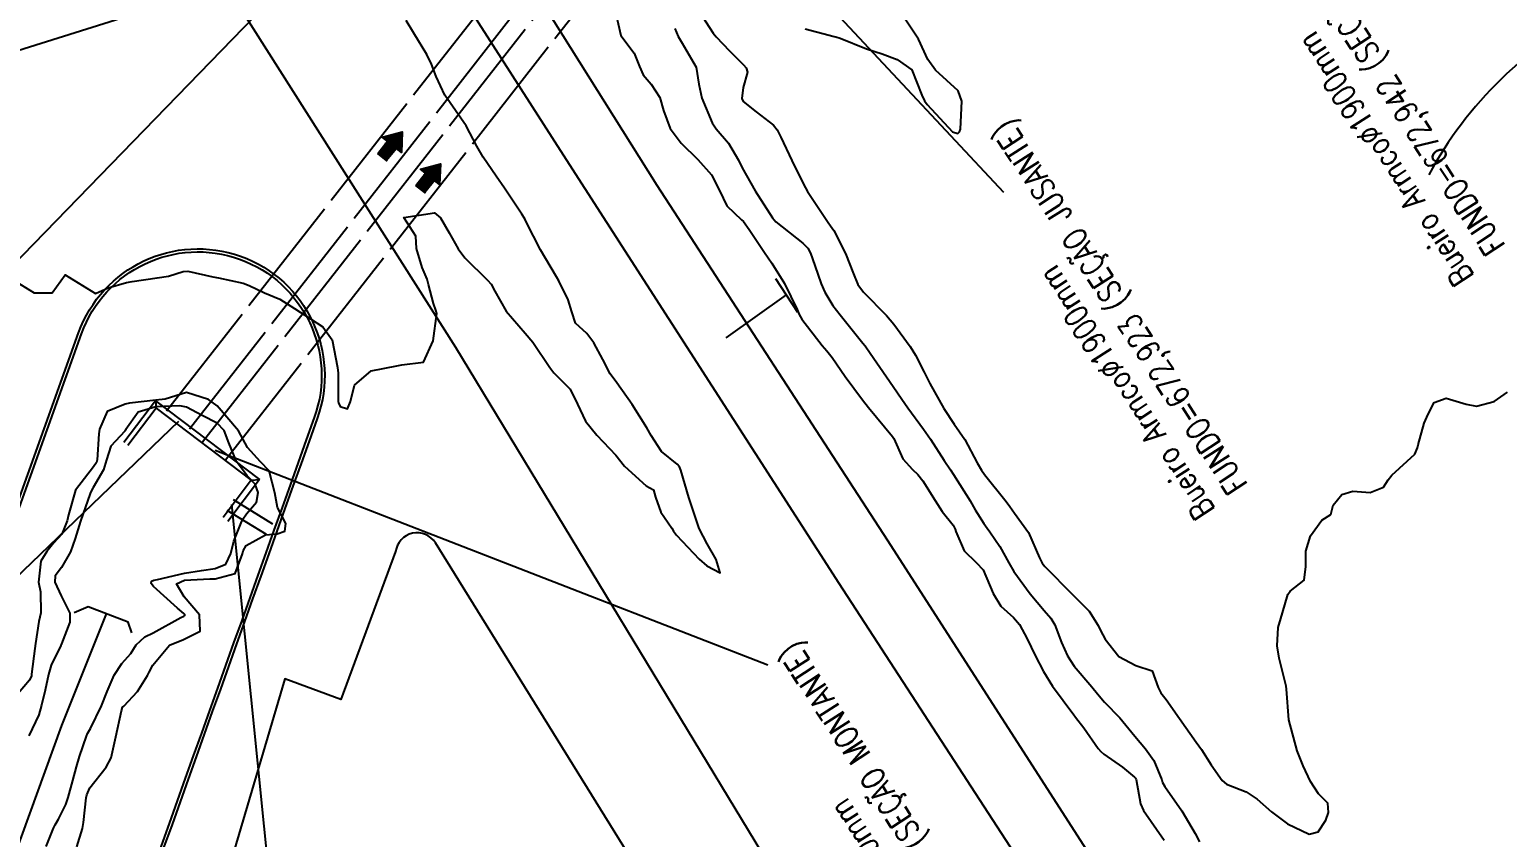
# Model space of a CAD drawing. Header units: metres. Extents: x 292545 to 299085, y 7450245 to 7463078.
# Drawn here: x 296494.3 to 296590.5, y 7454493 to 7454545.6 of the extents above; entities that cross this region are included whole.
import ezdxf

# ---------------------------------------------------------------- set-up
doc = ezdxf.new("R2010")
doc.units = ezdxf.units.M
doc.linetypes.add('CONTINUO', pattern=[0])
doc.linetypes.add('TRACEJADO', pattern=[8.7, 8, -0.7])
for name, color, linetype in [('Area Verde e Lazer', 94, 'Continuous'), ('BUEIRO', 151, 'Continuous'), ('Curvas de Nivel 1m', 11, 'Continuous'), ('Hidrografia', 140, 'Continuous'), ('Linha Férrea', 20, 'Continuous'), ('Pontes e viadutos', 190, 'Continuous'), ('Pórtico', 62, 'Continuous'), ('TEXTO', 45, 'Continuous'), ('Vias Primárias', 230, 'Continuous')]:
    doc.layers.add(name, color=color, linetype=linetype)
doc.styles.add('ROMANS', font='romans', dxfattribs={"height": 0.2})
doc.styles.add('SIMPLEX', font='simplex', dxfattribs={"height": 0.2})

msp = doc.modelspace()

# ---------------------------------------------------------------- hatches: boundary and pattern name
at = {"layer": 'TEXTO'}
for points in [[(296516.952, 7454537.543), (296517.587, 7454538.334), (296517.252, 7454538.603), (296518.554, 7454538.948), (296518.499, 7454537.603), (296518.164, 7454537.872), (296517.529, 7454537.08)], [(296519.435, 7454535.46), (296520.07, 7454536.252), (296519.735, 7454536.521), (296521.036, 7454536.865), (296520.981, 7454535.52), (296520.646, 7454535.789), (296520.011, 7454534.998)]]:
    msp.add_hatch(color=256, dxfattribs=at).paths.add_polyline_path(points)

# ---------------------------------------------------------------- linework, layer by layer
at = {"layer": 'Area Verde e Lazer', "elevation": 682.531}
msp.add_lwpolyline([(296424.815, 7454323.988), (296458.011, 7454417.082), (296481.149, 7454479.725), (296497.664, 7454525.803, -1), (296512.824, 7454520.369, 0.001416), (296446.052, 7454332.399, -0.011647), (296437.731, 7454310.411, -0.34013), (296434.95, 7454308.781, -0.34013)], format="xyb", dxfattribs=at)
at = {"layer": 'BUEIRO', "linetype": 'TRACEJADO', "flags": 128}
for points in [[(296503.203, 7454520.79), (296533.694, 7454559.801)], [(296504.7, 7454519.62), (296535.191, 7454558.631)], [(296505.55, 7454518.776), (296536.177, 7454557.949)], [(296507.047, 7454517.606), (296537.674, 7454556.779)], [(296507.541, 7454515.025), (296510.112, 7454513.456)], [(296507.124, 7454514.343), (296509.696, 7454512.773)]]:
    msp.add_lwpolyline(points, dxfattribs=at)
at = {"layer": 'BUEIRO', "linetype": 'CONTINUO'}
for points in [[(296502.485, 7454521.459, 0), (296500.426, 7454518.741, 0)], [(296502.485, 7454521.459, 679.209), (296502.533, 7454520.976, 674.554), (296508.722, 7454516.281, 674.978), (296509.262, 7454516.327, 679.259)], [(296502.485, 7454521.459, 679.209), (296509.262, 7454516.327, 679.259)], [(296502.533, 7454520.976, 0), (296500.689, 7454518.541, 0)], [(296508.722, 7454516.281, 0), (296506.882, 7454513.851, 0)], [(296509.262, 7454516.327, 0), (296507.202, 7454513.608, 0)]]:
    msp.add_polyline3d(points, dxfattribs=at)
at = {"layer": 'Curvas de Nivel 1m', "flags": 128}
for points, elevation in [([(296532.321, 7454547.215), (296532.783, 7454545.21), (296533.639, 7454544.065), (296534.003, 7454543.191), (296534.235, 7454542.665), (296534.752, 7454542.058), (296535.324, 7454541.174), (296535.565, 7454540.337), (296535.983, 7454539.167), (296536.703, 7454538.211), (296537.792, 7454537.149), (296538.678, 7454536.146), (296539.195, 7454535.132), (296539.671, 7454534.142), (296540.644, 7454533.223), (296540.763, 7454533.109), (296541.143, 7454532.6), (296542.142, 7454531.095), (296542.613, 7454530.408), (296543.439, 7454529.082), (296544.262, 7454527.387), (296544.396, 7454527.072), (296544.568, 7454526.77), (296545.894, 7454525.05), (296546.195, 7454524.701), (296546.535, 7454524.267), (296547.388, 7454523.031), (296548.508, 7454521.513), (296548.9, 7454521.016), (296550.475, 7454519.12), (296550.544, 7454518.999), (296551.145, 7454517.675), (296551.766, 7454516.98), (296552.124, 7454516.649), (296552.442, 7454516.234), (296553.244, 7454514.962), (296553.71, 7454514.251), (296554.407, 7454513.352), (296554.545, 7454513.09), (296554.589, 7454512.948), (296555.131, 7454511.683), (296555.918, 7454510.935), (296556.376, 7454510.444), (296557.025, 7454508.92), (296557.528, 7454508.096), (296558.337, 7454507.352), (296558.732, 7454506.896), (296559.242, 7454505.973), (296559.75, 7454504.886), (296560.297, 7454503.83), (296560.892, 7454502.874), (296562.265, 7454501.021), (296562.337, 7454500.933), (296562.391, 7454500.858), (296562.923, 7454500.18), (296563.868, 7454498.835), (296564.032, 7454498.634), (296564.229, 7454498.463), (296565.435, 7454497.604), (296566.215, 7454496.971), (296566.294, 7454496.889), (296566.323, 7454496.808), (296566.615, 7454495.222), (296566.8, 7454494.801), (296568.164, 7454492.872)], 679), ([(296537.633, 7454547.152), (296538.786, 7454545.37), (296538.985, 7454545.137), (296539.862, 7454544.212), (296540.765, 7454543.31), (296540.938, 7454543.108), (296541.029, 7454542.837), (296540.75, 7454541.845), (296540.656, 7454541.111), (296540.74, 7454540.922), (296541.588, 7454540.243), (296542.716, 7454539.378), (296542.951, 7454539.088), (296543.194, 7454538.599), (296543.905, 7454537.078), (296544.67, 7454535.535), (296544.941, 7454535.066), (296545.623, 7454534.026), (296546.272, 7454533.046), (296546.429, 7454532.831), (296546.638, 7454532.521), (296547.413, 7454531.032), (296547.928, 7454529.702), (296548.21, 7454529.024), (296548.588, 7454528.516), (296550.073, 7454527.005), (296550.564, 7454526.438), (296551.617, 7454524.984), (296551.97, 7454524.411), (296552.526, 7454523.317), (296552.7, 7454522.968), (296552.902, 7454522.583), (296553.81, 7454520.957), (296554.488, 7454519.929), (296555.178, 7454518.943), (296555.987, 7454517.405), (296556.261, 7454516.932), (296556.449, 7454516.665), (296557.868, 7454514.908), (296558.099, 7454514.584), (296558.415, 7454514.134), (296559.322, 7454512.891), (296560.043, 7454511.227), (296560.223, 7454510.882), (296560.38, 7454510.679), (296562.193, 7454508.852), (296562.266, 7454508.765), (296562.351, 7454508.674), (296563.268, 7454507.772), (296563.855, 7454506.837), (296564.012, 7454506.517), (296564.324, 7454505.934), (296565.208, 7454504.821), (296566.304, 7454504.239), (296567.376, 7454503.876), (296567.768, 7454502.788), (296567.939, 7454502.445), (296568.275, 7454502.009), (296569.144, 7454500.771), (296570.24, 7454499.231), (296570.583, 7454498.756), (296571.206, 7454497.767), (296571.94, 7454496.743), (296572.211, 7454496.519), (296573.5, 7454496.014), (296574.201, 7454495.543), (296575.148, 7454494.7), (296576.181, 7454493.918), (296577.588, 7454493.26), (296578.174, 7454493.399), (296578.69, 7454494.158), (296578.86, 7454494.66), (296578.816, 7454495.278), (296578.205, 7454495.881), (296577.68, 7454496.675), (296577.211, 7454497.692), (296576.818, 7454498.684), (296576.263, 7454500.69), (296576.123, 7454502.692), (296576.092, 7454502.884), (296575.636, 7454504.697), (296575.502, 7454505.511), (296575.586, 7454506.697), (296575.748, 7454507.287), (296576.159, 7454508.692), (296576.206, 7454508.841), (296576.358, 7454509.061), (296577.269, 7454509.777), (296577.382, 7454510.675), (296577.377, 7454511.659), (296577.672, 7454512.671), (296578.413, 7454513.683), (296579.008, 7454514.064), (296579.155, 7454514.653), (296579.716, 7454515.365), (296580.437, 7454515.562), (296581.573, 7454515.491), (296582.441, 7454515.835), (296582.749, 7454516.315), (296582.979, 7454516.612), (296584.467, 7454517.986), (296584.658, 7454518.401), (296584.683, 7454518.588), (296585.081, 7454519.99), (296585.346, 7454520.581), (296585.739, 7454521.343), (296586.509, 7454521.619), (296587.819, 7454521.241), (296588.501, 7454521.104), (296589.636, 7454521.399), (296590.515, 7454522.009)], 677), ([(296492.603, 7454529.68), (296494.585, 7454528.483), (296495.764, 7454528.469), (296496.603, 7454529.64), (296498.585, 7454528.429), (296499.4, 7454528.793), (296500.588, 7454529.148), (296500.961, 7454529.215), (296502.592, 7454529.455), (296503.326, 7454529.559), (296504.278, 7454529.864), (296504.598, 7454529.885), (296506.213, 7454529.524), (296506.592, 7454529.449), (296508.191, 7454529.098), (296508.588, 7454528.95), (296509.578, 7454528.485), (296510.579, 7454528.055), (296511.543, 7454527.46), (296512.566, 7454526.778), (296513.382, 7454526.258), (296513.99, 7454525.428), (296514.332, 7454523.617), (296514.361, 7454523.422), (296514.371, 7454523.272), (296514.386, 7454521.422), (296514.401, 7454521.32), (296514.5, 7454521.083), (296514.974, 7454520.937), (296515.17, 7454521.413), (296515.448, 7454522.476), (296516.523, 7454523.4), (296518.194, 7454523.718), (296518.529, 7454523.791), (296519.931, 7454523.96), (296520.553, 7454525.35), (296520.798, 7454527.12), (296520.736, 7454527.348), (296520.577, 7454527.785), (296520.261, 7454529.026), (296520.173, 7454529.356), (296519.852, 7454530.113), (296519.479, 7454531.367), (296519.424, 7454532.161), (296518.643, 7454533.38), (296520.646, 7454533.686), (296521.045, 7454533.346), (296521.598, 7454532.375), (296522.191, 7454531.334), (296522.614, 7454530.76), (296524.093, 7454529.307), (296524.329, 7454529.043), (296524.586, 7454528.576), (296525.315, 7454527.293), (296526.559, 7454525.841), (296527.061, 7454525.275), (296528.165, 7454523.627), (296528.416, 7454523.261), (296528.522, 7454523.154), (296529.485, 7454522.218), (296529.951, 7454521.238), (296530.486, 7454520.115), (296531.222, 7454519.223), (296532.46, 7454517.911), (296533.024, 7454517.204), (296534.44, 7454515.917), (296534.912, 7454515.657), (296535.033, 7454515.181), (296535.386, 7454514.208), (296536.093, 7454513.165), (296536.214, 7454512.975), (296536.398, 7454512.718), (296537.882, 7454511.145), (296538.376, 7454510.705), (296539.251, 7454510.25), (296538.988, 7454511.134), (296538.393, 7454512.146), (296537.871, 7454513.145), (296537.63, 7454513.932), (296537.197, 7454515.152), (296536.676, 7454516.932), (296536.593, 7454517.159), (296536.455, 7454517.327), (296535.437, 7454518.15), (296534.749, 7454519.186), (296534.48, 7454519.685), (296533.528, 7454521.2), (296532.517, 7454522.622), (296532.095, 7454523.214), (296531.611, 7454524.145), (296531.03, 7454525.225), (296530.559, 7454525.823), (296529.822, 7454526.498), (296529.58, 7454527.245), (296529.354, 7454528.022), (296528.752, 7454529.258), (296528.597, 7454529.525), (296527.547, 7454531.271), (296526.641, 7454533.053), (296526.524, 7454533.281), (296526.331, 7454533.598), (296525.213, 7454535.295), (296524.674, 7454536.066), (296523.821, 7454537.313), (296523.402, 7454538.021), (296522.713, 7454539.33), (296521.325, 7454541.344), (296520.755, 7454542.558), (296520.454, 7454543.353), (296520.145, 7454543.981), (296519.303, 7454545.365), (296518.795, 7454546.203)], 679), ([(296544.792, 7454545.657), (296546.664, 7454545.163), (296546.784, 7454545.131), (296547.065, 7454545.037), (296548.776, 7454544.356), (296549.797, 7454544.029), (296550.77, 7454543.649), (296551.728, 7454542.98), (296552.371, 7454541.341), (296552.552, 7454540.972), (296552.731, 7454540.73), (296554.38, 7454538.953), (296554.712, 7454538.839), (296554.837, 7454538.948), (296554.889, 7454539.122), (296554.985, 7454540.946), (296554.743, 7454541.61), (296553.27, 7454542.965), (296552.77, 7454543.666), (296552.164, 7454544.976), (296550.813, 7454546.99)], 676), ([(296536.288, 7454545.668), (296536.521, 7454545.163), (296536.779, 7454544.719), (296537.688, 7454543.151), (296537.856, 7454542.045), (296538.054, 7454541.147), (296538.719, 7454539.542), (296538.987, 7454539.136), (296539.784, 7454538.204), (296540.437, 7454537.114), (296540.685, 7454536.609), (296541.533, 7454535.101), (296542.645, 7454533.347), (296542.881, 7454533.088), (296544.629, 7454531.699), (296544.949, 7454531.388), (296545.133, 7454531.062), (296545.415, 7454530.254), (296545.829, 7454529.051), (296546.054, 7454528.514), (296546.579, 7454527.662), (296547.067, 7454527.035), (296548.546, 7454525.199), (296548.679, 7454525.019), (296549.005, 7454524.548), (296550.078, 7454523.004), (296550.517, 7454522.385), (296551.078, 7454521.561), (296551.465, 7454520.986), (296552.482, 7454519.608), (296552.942, 7454518.965), (296553.839, 7454517.576), (296554.25, 7454516.952), (296554.449, 7454516.66), (296555.52, 7454514.939), (296555.841, 7454514.36), (296556.408, 7454513.466), (296556.637, 7454513.158), (296556.802, 7454512.924), (296557.447, 7454511.968), (296558.042, 7454510.905), (296558.375, 7454510.355), (296559.439, 7454508.889), (296560.342, 7454507.797), (296560.775, 7454507.311), (296561.028, 7454506.873), (296561.473, 7454505.717), (296561.862, 7454504.865), (296562.303, 7454504.189), (296563.442, 7454502.843), (296563.818, 7454502.377), (296564.273, 7454501.842), (296565.27, 7454500.82), (296566.245, 7454499.642), (296566.933, 7454498.799), (296567.48, 7454498.046), (296568, 7454496.783), (296568.055, 7454496.626), (296568.209, 7454496.363), (296569.308, 7454494.769), (296570.171, 7454493.306), (296570.461, 7454492.757)], 678), ([(296497.353, 7454492.43), (296497.733, 7454493.624), (296497.792, 7454494.008), (296497.964, 7454495.622), (296498.003, 7454495.813), (296498.199, 7454496.274), (296499.269, 7454497.604), (296499.607, 7454498.214), (296499.907, 7454499.595), (296500.26, 7454501.289), (296500.338, 7454501.513), (296500.412, 7454501.589), (296501.32, 7454502.537), (296501.965, 7454503.573), (296502.076, 7454503.792), (296502.3, 7454504.244), (296503.387, 7454505.554), (296504.317, 7454505.918), (296505.392, 7454506.46), (296505.348, 7454507.53), (296504.35, 7454508.69), (296503.852, 7454509.548), (296504.365, 7454509.784), (296506.026, 7454509.864), (296506.366, 7454509.86), (296507.663, 7454510.214), (296508.151, 7454511.502), (296508.189, 7454511.698), (296508.388, 7454512.033), (296509.639, 7454512.725), (296510.396, 7454512.792), (296510.9, 7454512.963), (296510.963, 7454513.464), (296510.419, 7454514.513), (296510.26, 7454515.473), (296509.874, 7454516.905), (296509.321, 7454517.487), (296508.467, 7454518.411), (296507.894, 7454519.506), (296506.499, 7454521.117), (296505.939, 7454521.526), (296504.507, 7454521.983), (296503.116, 7454521.561), (296502.502, 7454521.489), (296500.8, 7454521.287), (296500.499, 7454521.224), (296499.34, 7454520.756), (296498.83, 7454519.607), (296498.787, 7454519.298), (296498.679, 7454517.608), (296498.632, 7454517.428), (296498.448, 7454517.157), (296497.275, 7454515.627), (296496.815, 7454514.04), (296496.736, 7454513.635), (296496.394, 7454512.773), (296495.852, 7454512.181), (296495.415, 7454511.65), (296495.023, 7454511.007), (296494.869, 7454509.655), (296494.992, 7454509.014), (296495.023, 7454507.653), (296494.893, 7454507.089), (296494.674, 7454505.656), (296494.631, 7454505.336), (296494.421, 7454503.659), (296494.401, 7454503.549), (296494.287, 7454503.278), (296493.546, 7454502.399)], 679), ([(296495.357, 7454492.446), (296495.851, 7454493.643), (296495.957, 7454493.86), (296496.179, 7454494.242), (296496.647, 7454495.177), (296496.787, 7454495.634), (296497.097, 7454496.738), (296497.348, 7454497.629), (296497.541, 7454498.309), (296497.987, 7454499.623), (296498.065, 7454499.802), (296498.248, 7454500.14), (296498.973, 7454501.609), (296499.34, 7454502.541), (296499.788, 7454503.598), (296500.301, 7454504.349), (296500.878, 7454505.013), (296501.228, 7454505.581), (296501.791, 7454506.102), (296502.321, 7454506.355), (296504.13, 7454507.342), (296504.332, 7454507.446), (296504.393, 7454507.478), (296504.39, 7454507.539), (296504.334, 7454507.606), (296503.918, 7454507.968), (296502.36, 7454509.368), (296502.212, 7454509.572), (296502.223, 7454509.712), (296502.365, 7454509.772), (296502.619, 7454509.82), (296504.37, 7454510.236), (296505.485, 7454510.416), (296506.373, 7454510.546), (296507.072, 7454510.817), (296507.382, 7454511.51), (296507.581, 7454512.318), (296508.057, 7454513.503), (296508.168, 7454513.74), (296508.412, 7454514.106), (296509.059, 7454514.855), (296509.158, 7454515.489), (296508.976, 7454516.03), (296508.444, 7454516.571), (296507.767, 7454517.507), (296507.269, 7454518.714), (296506.945, 7454519.515), (296506.488, 7454519.999), (296505.519, 7454520.503), (296504.498, 7454521.027), (296504.074, 7454521.122), (296502.498, 7454521.068), (296501.357, 7454520.719), (296500.551, 7454519.589), (296500.53, 7454519.541), (296500.481, 7454519.481), (296499.565, 7454518.5), (296499.293, 7454517.602), (296499.091, 7454516.959), (296498.435, 7454515.803), (296498.318, 7454515.612), (296498.239, 7454515.422), (296497.597, 7454513.622), (296497.255, 7454512.49), (296496.953, 7454511.631), (296496.373, 7454510.611), (296495.944, 7454510.067), (296495.923, 7454509.644), (296496.35, 7454508.758), (296496.896, 7454507.634), (296496.909, 7454507.053), (296496.37, 7454505.639), (296496.353, 7454505.6), (296496.312, 7454505.526), (296495.698, 7454504.247), (296495.528, 7454503.648), (296495.292, 7454502.635), (296495.066, 7454501.652), (296494.889, 7454501.021), (296494.243, 7454499.66)], 678)]:
    msp.add_lwpolyline(points, dxfattribs=dict(at, elevation=elevation))
at = {"layer": 'Hidrografia', "elevation": 679.586}
msp.add_lwpolyline([(296430.034, 7454315.969), (296433.515, 7454325.621), (296436.532, 7454333.187), (296441.541, 7454347.152), (296446.947, 7454362.479), (296452.321, 7454378.005), (296458.688, 7454396.748), (296465.686, 7454414.96), (296470.73, 7454428.97), (296474.877, 7454441.773), (296480.421, 7454455.416), (296485.099, 7454470.504), (296490.573, 7454484.341), (296496.38, 7454500.329), (296499.283, 7454507.596)], dxfattribs=at)
at = {"layer": 'Linha Férrea', "linetype": 'Continuous'}
for points in [[(296637.257, 7454375.947), (296622.83, 7454398.551), (296609.044, 7454420.412), (296595.15, 7454441.414), (296580.131, 7454465.782), (296565.275, 7454488.868), (296550.153, 7454512.383), (296535.136, 7454535.466), (296522.79, 7454555.136), (296508.31, 7454576.78), (296494.148, 7454598.742), (296480.47, 7454620.276), (296466.415, 7454642.457), (296453.375, 7454664.315), (296437.004, 7454693.694)], [(296434.013, 7454690.16), (296450.406, 7454661.666), (296470.236, 7454628.714), (296490.141, 7454597.569), (296508.641, 7454569.228), (296529.016, 7454537.453), (296546.972, 7454509.587), (296566.41, 7454479.687), (296587.019, 7454446.664), (296609.89, 7454410.989), (296628.627, 7454382.181)]]:
    msp.add_lwpolyline(points, dxfattribs=at)
at = {"layer": 'Pontes e viadutos'}
msp.add_lwpolyline([(296500.952, 7454506.365), (296500.7, 7454507.056), (296498.099, 7454508.048), (296497.19, 7454507.647)], dxfattribs=at)
at = {"layer": 'Pórtico'}
for points in [[(296542.843, 7454529.401), (296544.293, 7454527.228)], [(296543.55, 7454528.342), (296539.62, 7454525.538)]]:
    msp.add_lwpolyline(points, dxfattribs=at)
at = {"layer": 'TEXTO', "linetype": 'CONTINUO', "flags": 128}
for points in [[(296517.283, 7454538.611), (296517.287, 7454538.575)], [(296517.38, 7454538.637), (296517.397, 7454538.487)], [(296517.478, 7454538.663), (296517.507, 7454538.398)], [(296517.726, 7454537.326), (296517.576, 7454538.689)], [(296517.814, 7454537.436), (296517.674, 7454538.715)], [(296517.903, 7454537.546), (296517.772, 7454538.741)], [(296517.991, 7454537.656), (296517.869, 7454538.767)], [(296518.08, 7454537.767), (296517.967, 7454538.793)], [(296518.169, 7454537.867), (296518.065, 7454538.818)], [(296518.279, 7454537.779), (296518.163, 7454538.844)], [(296518.39, 7454537.69), (296518.26, 7454538.87)], [(296518.499, 7454537.61), (296518.358, 7454538.896)], [(296518.526, 7454538.279), (296518.456, 7454538.922)], [(296516.992, 7454537.592), (296517.002, 7454537.503)], [(296517.081, 7454537.703), (296517.112, 7454537.414)], [(296517.169, 7454537.813), (296517.222, 7454537.326)], [(296517.258, 7454537.923), (296517.333, 7454537.237)], [(296517.443, 7454537.149), (296517.346, 7454538.034)], [(296517.549, 7454537.105), (296517.435, 7454538.144)], [(296517.637, 7454537.215), (296517.523, 7454538.254)], [(296519.863, 7454536.555), (296519.88, 7454536.404)], [(296519.961, 7454536.58), (296519.99, 7454536.316)], [(296520.208, 7454535.243), (296520.059, 7454536.606)], [(296520.297, 7454535.353), (296520.156, 7454536.632)], [(296520.385, 7454535.464), (296520.254, 7454536.658)], [(296520.474, 7454535.574), (296520.352, 7454536.684)], [(296520.562, 7454535.684), (296520.45, 7454536.71)], [(296520.652, 7454535.785), (296520.547, 7454536.736)], [(296520.762, 7454535.696), (296520.645, 7454536.762)], [(296520.872, 7454535.608), (296520.743, 7454536.788)], [(296520.982, 7454535.527), (296520.841, 7454536.814)], [(296521.009, 7454536.196), (296520.938, 7454536.84)], [(296519.563, 7454535.62), (296519.595, 7454535.332)], [(296519.652, 7454535.73), (296519.705, 7454535.243)], [(296519.74, 7454535.841), (296519.815, 7454535.155)], [(296519.765, 7454536.529), (296519.769, 7454536.493)], [(296519.926, 7454535.066), (296519.829, 7454535.951)], [(296520.031, 7454535.022), (296519.917, 7454536.061)], [(296520.12, 7454535.133), (296520.006, 7454536.172)], [(296519.475, 7454535.51), (296519.484, 7454535.42)]]:
    msp.add_lwpolyline(points, dxfattribs=at)
at = {"layer": 'TEXTO', "linetype": 'CONTINUO'}
for points in [[(296536.988, 7454557.167, 0), (296557.704, 7454535.023, 0)], [(296419.32, 7454520.977, 0), (296511.416, 7454549.889, 0)], [(296464.396, 7454500.622, 0), (296511.095, 7454548.709, 0)], [(296503.99, 7454520.11, 0), (296465.725, 7454483.376, 0)], [(296506.358, 7454518.23, 0), (296542.355, 7454504.276, 0)], [(296507.434, 7454514.707, 0), (296515.033, 7454439.179, 0)]]:
    msp.add_polyline3d(points, dxfattribs=at)
for points in [[(296516.952, 7454537.543, 0), (296517.587, 7454538.334, 0), (296517.252, 7454538.603, 0), (296518.554, 7454538.948, 0), (296518.499, 7454537.603, 0), (296518.164, 7454537.872, 0), (296517.529, 7454537.08, 0)], [(296519.435, 7454535.46, 0), (296520.07, 7454536.252, 0), (296519.735, 7454536.521, 0), (296521.036, 7454536.865, 0), (296520.981, 7454535.52, 0), (296520.646, 7454535.789, 0), (296520.011, 7454534.998, 0)]]:
    msp.add_polyline3d(points, close=True, dxfattribs=at)
at = {"layer": 'TEXTO'}
for p in [(296517.529, 7454537.08), (296520.011, 7454534.998)]:
    msp.add_point(p, dxfattribs=at)
at = {"layer": 'Vias Primárias'}
msp.add_lwpolyline([(296623.412, 7454359.701), (296597.505, 7454401.186), (296575.346, 7454437.809), (296546.856, 7454483.983), (296522.027, 7454524.911), (296503.501, 7454554.107), (296479.409, 7454591.614), (296457.003, 7454627.835), (296437.759, 7454659.486), (296419.535, 7454691.223), (296405.076, 7454719.905), (296391.769, 7454749.95), (296378.77, 7454782.34), (296367.711, 7454812.565), (296355.107, 7454845.884), (296341.964, 7454881.959), (296333.313, 7454905.226), (296321.245, 7454939.228), (296308.102, 7454977.781), (296299.923, 7455006.956), (296294.356, 7455029.11), (296287.718, 7455063.418), (296283.494, 7455090.628), (296279.735, 7455120.4)], dxfattribs=at)
msp.add_lwpolyline([(296871.566, 7454249.95), (296817.964, 7454333.539, 0.088476), (296802.365, 7454350.394, -0.054944), (296782.563, 7454375.401, 0.045957), (296766.505, 7454404.231, 0.434057), (296747.976, 7454407.065, -0.078131), (296731.485, 7454397.811, -0.389272), (296719.059, 7454402.876, 0.021537), (296705.73, 7454428.208, -0.520838), (296706.662, 7454429.799, -0.005632), (296727.274, 7454440.956, -0.502821), (296731.193, 7454438.688, 0.036302), (296734.014, 7454433.109, 0.034359), (296738.135, 7454434.882, -0.014698), (296731.034, 7454449.064, 0.00028), (296696.694, 7454432.787, -0.55928), (296686.129, 7454435.44, -0.023639), (296660.397, 7454490.224, -0.195932), (296651.742, 7454511.006, 0.03994), (296646.955, 7454523.019, 0.132053), (296624.235, 7454544.426, 0.152018), (296596.475, 7454546.89, 0.154302), (296585.377, 7454536.159, 0.438926)], format="xyb", dxfattribs=at)
at = {"layer": 'Vias Primárias', "elevation": 682.531}
msp.add_lwpolyline([(296424.626, 7454324.055), (296457.823, 7454417.15), (296480.961, 7454479.793), (296497.476, 7454525.87, -1), (296513.012, 7454520.302, 0.001416), (296446.241, 7454332.333, -0.011647), (296437.916, 7454310.336, -0.34013), (296434.924, 7454308.583, -8.876355)], format="xyb", dxfattribs=at)
at = {"layer": 'Vias Primárias'}
msp.add_lwpolyline([(296450.137, 7454298.411), (296501.764, 7454291.137, 0.02533), (296554.488, 7454286.574, 0.008692), (296628.674, 7454293.689, 0.436742), (296641.27, 7454315.671, 0.008117), (296596.071, 7454389.05), (296574.999, 7454424.116), (296536.41, 7454486.901), (296520.703, 7454512.2, 0.705624), (296518.119, 7454511.639), (296514.549, 7454502.016), (296510.902, 7454503.37), (296492.038, 7454439.668), (296483.773, 7454415.974), (296475.278, 7454392.226), (296461.635, 7454353.136), (296449.036, 7454319.907), (296443.713, 7454304.497, 0.314629)], format="xyb", close=True, dxfattribs=at)

# ---------------------------------------------------------------- texts
at = {"layer": 'TEXTO', "width": 0.8}
for s, height, rotation, style, p in [('FUNDO=672,942 (SEÇÃO JUSANTE)', 1.5, 122.99116, 'ROMANS', (296590.41, 7454531.559)), ('Bueiro ArmcoØ1900mm', 1.5, 122.99116, 'ROMANS', (296588.373, 7454529.562)), ('FUNDO=672,923 (SEÇÃO JUSANTE)', 1.5, 122.99116, 'ROMANS', (296573.626, 7454516.002)), ('112', 0.075, 51.25805, 'SIMPLEX', (296517.421, 7454538.064)), ('118', 0.075, 51.25805, 'SIMPLEX', (296519.903, 7454535.982)), ('Bueiro ArmcoØ1900mm', 1.5, 122.99116, 'ROMANS', (296571.511, 7454514.356)), ('FUNDO=673,953 (SEÇÃO MONTANTE)', 1.5, 122.99116, 'ROMANS', (296560.469, 7454480.904)), ('Bueiro ArmcoØ1900mm', 1.5, 122.99116, 'ROMANS', (296557.896, 7454479.672))]:
    msp.add_text(s, height=height, rotation=rotation, dxfattribs=dict(at, style=style)).set_placement(p)

doc.saveas('drawing.dxf')
